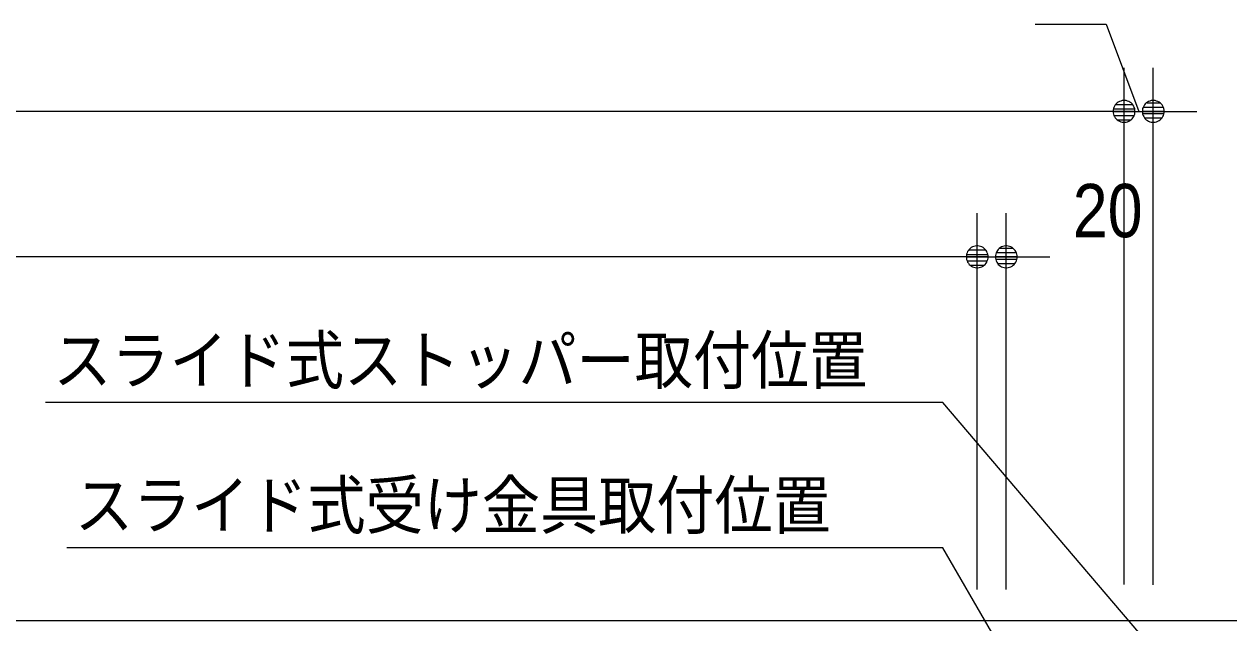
# Model space of a CAD drawing. Units: millimetres, scale not verified. Extents: x -6062 to 6062, y -3045 to 3045.
# Drawn here: x -3923 to -3096, y 348 to 760 of the extents above; entities that cross this region are included whole.
import ezdxf
from ezdxf.enums import TextEntityAlignment as Align

# ---------------------------------------------------------------- set-up
doc = ezdxf.new("R2010")
doc.units = ezdxf.units.MM
doc.header["$LTSCALE"] = 20
for name, color, linetype, lineweight in [('0-1_3一般', 7, 'Continuous', 9), ('0-2_2寸法-3', 7, 'Continuous', 9), ('0-3_2寸法-1', 7, 'Continuous', 9), ('0-4_0', 7, 'Continuous', 9), ('0-5_2寸法-2', 7, 'Continuous', 9)]:
    doc.layers.add(name, color=color, linetype=linetype, lineweight=lineweight)
doc.styles.add('ＭＳ ゴシック', font='')
doc.styles.add('ＭＳ Ｐゴシック', font='')
doc.styles.get('ＭＳ ゴシック').set_extended_font_data('MS Gothic')
doc.styles.get('ＭＳ Ｐゴシック').set_extended_font_data('MS PGothic')

# ---------------------------------------------------------------- blocks, each defined once
blk = doc.blocks.new('グループ')
at = {"layer": '0-1_3一般'}
blk.add_line((-75696.5, 7000), (23223.5, 7000), dxfattribs=at)
blk = doc.blocks.new('グループ-1')
at = {"layer": '0-1_3一般'}
blk.add_line((-73990, 7000), (21350, 7000), dxfattribs=at)
blk = doc.blocks.new('グループ-2')
at = {"layer": '0-1_3一般'}
for name in ['グループ', 'グループ-1']:
    blk.add_blockref(name, (0, 0), dxfattribs=at)
blk = doc.blocks.new('_Dot')
at = {"layer": '0-4_0'}
for p, q in [((-10, 0), (-20, 0)), ((9.78, 2), (-9.78, 2)), ((7.99, 6), (-7.99, 6)), ((9.16, -3.98), (-9.16, -3.98)), ((6, -7.98), (-6, -7.98))]:
    blk.add_line(p, q, dxfattribs=at)
for points in [[(10, 0), (9.92, 1.25), (9.69, 2.49), (9.3, 3.68), (8.76, 4.82), (8.09, 5.88), (7.29, 6.85), (6.37, 7.71), (5.36, 8.44), (4.26, 9.05), (3.09, 9.51), (1.87, 9.82), (0.63, 9.98), (-0.63, 9.98), (-1.87, 9.82), (-3.09, 9.51), (-4.26, 9.05), (-5.36, 8.44), (-6.37, 7.71), (-7.29, 6.85), (-8.09, 5.88), (-8.76, 4.82), (-9.3, 3.68), (-9.69, 2.49), (-9.92, 1.25), (-10, 0), (0, 0)], [(-10, 0), (-9.92, -1.25), (-9.69, -2.49), (-9.3, -3.68), (-8.76, -4.82), (-8.09, -5.88), (-7.29, -6.85), (-6.37, -7.71), (-5.36, -8.44), (-4.26, -9.05), (-3.09, -9.51), (-1.87, -9.82), (-0.63, -9.98), (0.63, -9.98), (1.87, -9.82), (3.09, -9.51), (4.26, -9.05), (5.36, -8.44), (6.37, -7.71), (7.29, -6.85), (8.09, -5.88), (8.76, -4.82), (9.3, -3.68), (9.69, -2.49), (9.92, -1.25), (10, 0), (0, 0)]]:
    blk.add_lwpolyline(points, close=True, dxfattribs=at)

msp = doc.modelspace()

# ---------------------------------------------------------------- linework, layer by layer
at = {"layer": '0-2_2寸法-3'}
for points in [[(-3157.5, 341.8), (-3292.1, 500), (-3908.88, 500)], [(-3258.5, 341.8), (-3292.1, 400), (-3894.03, 400)]]:
    msp.add_lwpolyline(points, dxfattribs=at)
at = {"layer": '0-3_2寸法-1'}
for p, q in [((-3167.5, 375.08), (-3167.5, 730)), ((-3182.51, 700), (-5472.49, 700)), ((-3268.5, 375.25), (-3268.5, 630)), ((-3283.51, 600), (-5472.49, 600))]:
    msp.add_line(p, q, dxfattribs=at)
at = {"layer": '0-5_2寸法-2'}
for p, q in [((-3167.5, 374.88), (-3167.5, 730)), ((-3147.5, 374.68), (-3147.5, 730)), ((-3182.51, 700), (-3197.51, 700)), ((-3167.5, 700), (-3147.5, 700)), ((-3132.49, 700), (-3117.49, 700)), ((-3268.5, 371.27), (-3268.5, 630)), ((-3248.5, 371.47), (-3248.5, 630)), ((-3283.51, 600), (-3298.51, 600)), ((-3268.5, 600), (-3248.5, 600)), ((-3233.49, 600), (-3218.49, 600))]:
    msp.add_line(p, q, dxfattribs=at)
msp.add_lwpolyline([(-3228.7, 760), (-3179.81, 760), (-3157.5, 700)], dxfattribs=at)

# ---------------------------------------------------------------- block references
at = {"layer": '0-1_3一般', "xscale": 0.05, "yscale": 0.05}
msp.add_blockref('グループ-2', (-1787.5, 0), dxfattribs=at)
at = {"layer": '0-3_2寸法-1', "xscale": 0.7503418, "yscale": 0.7503418}
for p in [(-3167.5, 700), (-3268.5, 600)]:
    msp.add_blockref('_Dot', p, dxfattribs=at)
at = {"layer": '0-5_2寸法-2', "xscale": 0.7503418, "yscale": 0.7503418}
for p in [(-3167.5, 700), (-3268.5, 600)]:
    msp.add_blockref('_Dot', p, dxfattribs=at)
at = {"layer": '0-5_2寸法-2', "xscale": 0.7503418, "yscale": 0.7503418, "rotation": 180}
for p in [(-3147.5, 700), (-3248.5, 600)]:
    msp.add_blockref('_Dot', p, dxfattribs=at)

# ---------------------------------------------------------------- texts
at = {"layer": '0-2_2寸法-3', "style": 'ＭＳ ゴシック', "width": 0.9}
for s, p in [('スライド式ストッパー取付位置', (-3903.44, 502.97)), ('スライド式受け金具取付位置', (-3888.62, 403.34))]:
    msp.add_text(s, height=32.55, dxfattribs=at).set_placement(p, align=Align.BOTTOM_LEFT)
at = {"layer": '0-5_2寸法-2', "style": 'ＭＳ Ｐゴシック', "width": 0.9}
msp.add_text('20', height=36.66, dxfattribs=at).set_placement((-3202.82, 602.48), align=Align.BOTTOM_LEFT)

doc.saveas('drawing.dxf')
